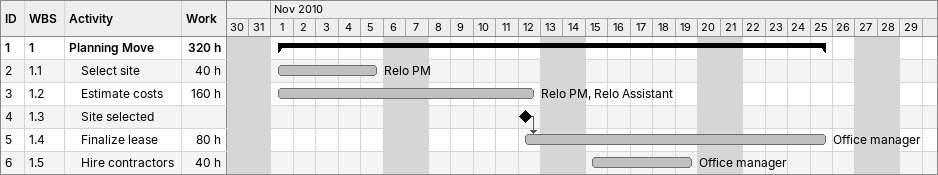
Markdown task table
| ID | WBS | Task | Start | Finish | Predecessors | Resources | Work (h) |
|---|---|---|---|---|---|---|---|
| 1 | 1 | **Planning Move** | 2010-11-01 | 2010-11-25 |  |  | 320 |
| 2 | 1.1 | Select site | 2010-11-01 | 2010-11-05 |  | Relo PM | 40 |
| 3 | 1.2 | Estimate costs | 2010-11-01 | 2010-11-12 |  | Relo PM, Relo Assistant | 160 |
| 4 | 1.3 | Site selected (milestone) | 2010-11-12 | 2010-11-12 |  |  |  |
| 5 | 1.4 | Finalize lease | 2010-11-12 | 2010-11-25 | 4 | Office manager | 80 |
| 6 | 1.5 | Hire contractors | 2010-11-15 | 2010-11-19 |  | Office manager | 40 |
